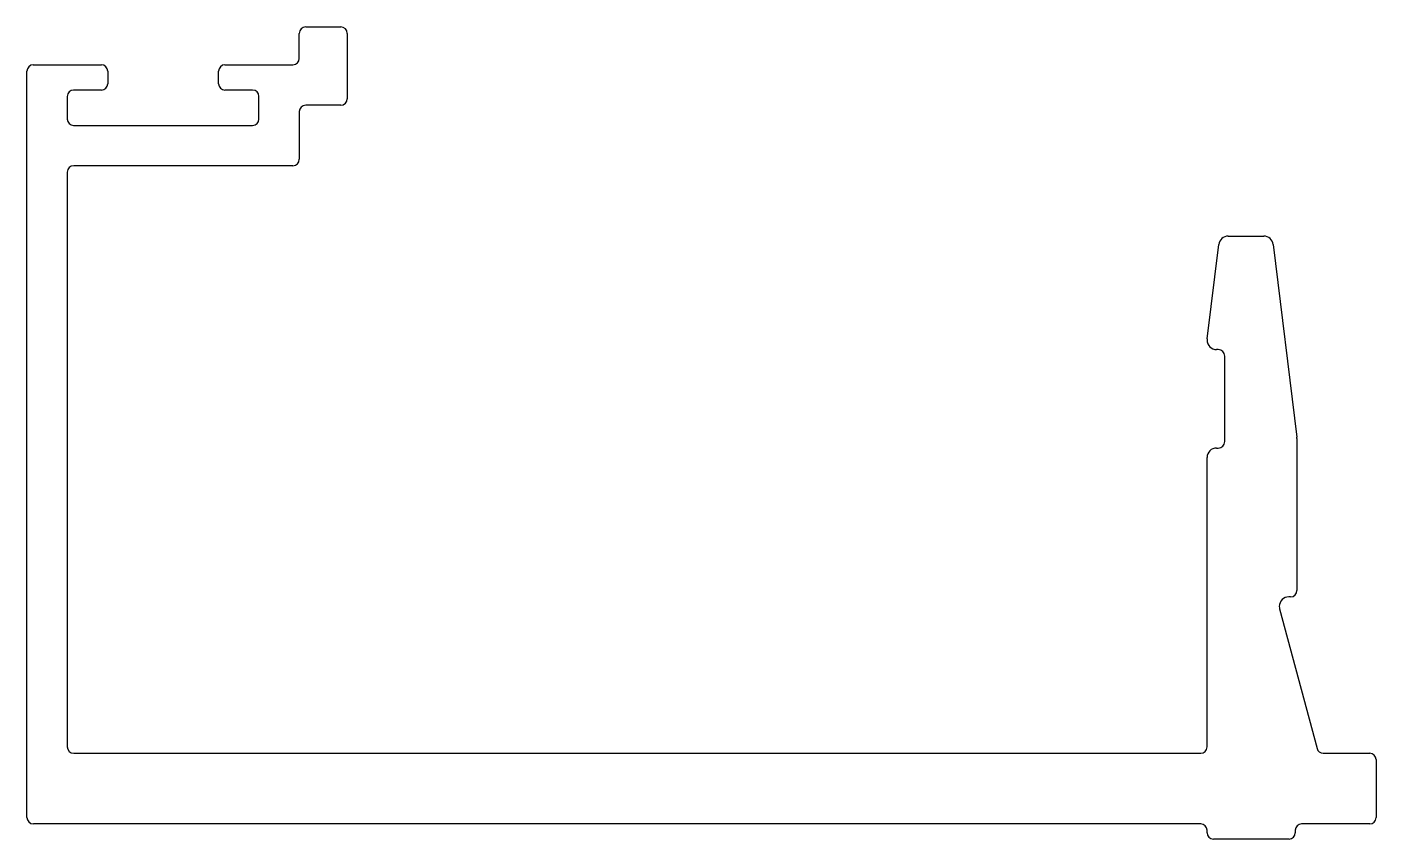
# Model space of a CAD drawing. Extents: x -23.4 to 30.1, y 2 to 34.2.
import ezdxf

# ---------------------------------------------------------------- set-up
doc = ezdxf.new("R2010")
doc.units = 0
doc.layers.get('0').update_dxf_attribs({"linetype": 'CONTINUOUS'})

msp = doc.modelspace()

# ---------------------------------------------------------------- linework, layer by layer
for p, q in [((-12.641, 32.963), (-12.641, 33.955)), ((-12.387, 34.209), (-10.995, 34.209)), ((-10.741, 33.955), (-10.741, 31.363)), ((-23.191, 32.709), (-20.491, 32.709)), ((-15.591, 32.709), (-12.895, 32.709)), ((-23.441, 2.873), (-23.441, 32.459)), ((-20.241, 32.459), (-20.241, 31.959)), ((-15.841, 31.959), (-15.841, 32.459)), ((-20.491, 31.709), (-21.591, 31.709)), ((-14.491, 31.709), (-15.591, 31.709)), ((-21.841, 31.459), (-21.841, 30.559)), ((-14.241, 30.559), (-14.241, 31.459)), ((-10.995, 31.109), (-12.387, 31.109)), ((-12.641, 30.855), (-12.641, 28.963)), ((-21.591, 30.309), (-14.491, 30.309)), ((-21.841, 28.455), (-21.841, 5.673)), ((-12.895, 28.709), (-21.587, 28.709)), ((24.199, 25.919), (25.606, 25.919)), ((23.362, 21.845), (23.821, 25.584)), ((25.983, 25.585), (26.921, 17.945)), ((23.805, 21.419), (23.739, 21.419)), ((24.059, 17.773), (24.059, 21.165)), ((26.924, 17.899), (26.924, 11.873)), ((23.359, 8.669), (23.359, 17.139)), ((23.739, 17.519), (23.805, 17.519)), ((26.67, 11.619), (26.604, 11.619)), ((26.237, 11.141), (27.719, 5.607)), ((23.359, 5.669), (23.359, 8.669)), ((-21.587, 5.419), (-7.83, 5.419)), ((-7.83, 5.419), (-7.83, 5.419)), ((-7.83, 5.419), (-7.83, 5.419)), ((-7.83, 5.419), (23.109, 5.419)), ((27.965, 5.419), (29.809, 5.419)), ((30.059, 5.169), (30.059, 2.869)), ((23.109, 2.619), (-23.187, 2.619)), ((23.359, 2.269), (23.359, 2.369)), ((26.859, 2.369), (26.859, 2.269)), ((29.809, 2.619), (27.109, 2.619)), ((26.609, 2.019), (23.609, 2.019))]:
    msp.add_line(p, q)
for centre, radius, start, end in [((-12.387, 33.955), 0.254, 90, 180), ((-10.995, 33.955), 0.254, 360, 90), ((-23.191, 32.459), 0.25, 90, 180), ((-20.491, 32.459), 0.25, 0, 90), ((-15.591, 32.459), 0.25, 90, 180), ((-12.895, 32.963), 0.254, 270, 0), ((-21.591, 31.459), 0.25, 90, 180), ((-20.491, 31.959), 0.25, 270, 0), ((-15.591, 31.959), 0.25, 180, 270), ((-14.491, 31.459), 0.25, 360, 90), ((-12.387, 30.855), 0.254, 90, 180), ((-10.995, 31.363), 0.254, 270, 0), ((-21.591, 30.559), 0.25, 180, 270), ((-14.491, 30.559), 0.25, 270, 360), ((-12.895, 28.963), 0.254, 270, 0), ((-21.587, 28.455), 0.254, 90, 180), ((24.199, 25.538), 0.381, 90, 173), ((25.606, 25.539), 0.38, 7, 90), ((23.739, 21.799), 0.38, 173, 180), ((23.739, 21.799), 0.38, 180, 270), ((23.805, 21.165), 0.254, 0, 90), ((23.805, 17.773), 0.254, 270, 0), ((26.544, 17.899), 0.38, 360, 7), ((23.739, 17.139), 0.38, 90, 180), ((26.67, 11.873), 0.254, 270, 0), ((26.604, 11.239), 0.38, 90, 180), ((26.604, 11.239), 0.38, 180, 195), ((-21.587, 5.673), 0.254, 180, 270), ((23.109, 5.669), 0.25, 270, 0), ((27.965, 5.673), 0.254, 195, 270), ((29.809, 5.169), 0.25, 0, 90), ((-23.187, 2.873), 0.254, 180, 270), ((29.809, 2.869), 0.25, 270, 0), ((23.109, 2.369), 0.25, 360, 90), ((23.609, 2.269), 0.25, 180, 270), ((26.609, 2.269), 0.25, 270, 0), ((27.109, 2.369), 0.25, 90, 180)]:
    msp.add_arc(centre, radius, start, end)

doc.saveas('drawing.dxf')
